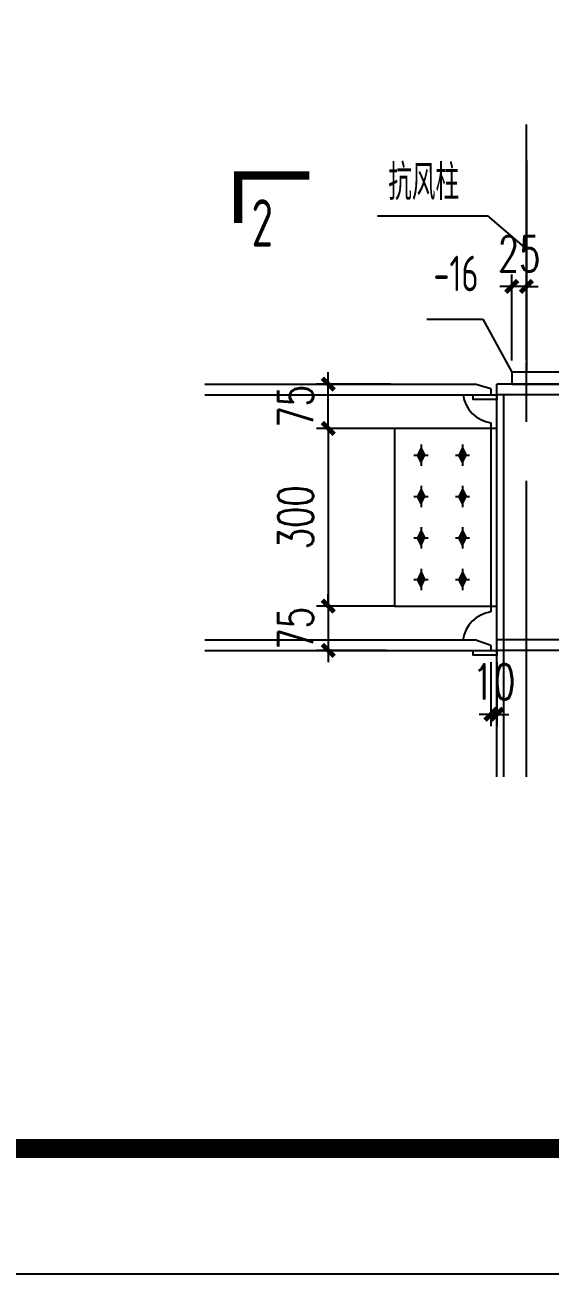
# Model space of a CAD drawing. Extents: x 180850 to 1399066, y 48356 to 327880.
# Drawn here: x 1317035 to 1321468, y 135864 to 146416 of the extents above; entities that cross this region are included whole.
import ezdxf
from ezdxf.enums import TextEntityAlignment as Align

# ---------------------------------------------------------------- set-up
doc = ezdxf.new("R2010")
doc.units = 0
doc.header["$LTSCALE"] = 1000
doc.linetypes.add('0$0$CENTERX2', pattern=[4, 2.5, -0.5, 0.5, -0.5])
for name, color, linetype in [('AXIS', 3, 'Continuous'), ('BOLT', 251, 'Continuous'), ('DOTE', 1, 'Continuous'), ('GL', 150, 'Continuous'), ('GZ', 50, 'Continuous'), ('PUB_DIM', 3, 'Continuous'), ('PUB_TEXT', 7, 'Continuous'), ('PUB_TITLE', 4, 'Continuous'), ('PZ', 202, 'Continuous'), ('TEXT', 7, 'Continuous'), ('YCX', 90, 'Continuous')]:
    doc.layers.add(name, color=color, linetype=linetype)
doc.styles.add('_TCH_DIM_T3', font='SIMPLEX', dxfattribs={"width": 0.705882, "bigfont": 'GBCBIG'})
doc.styles.add('TSSD_Norm', font='tssdeng.shx', dxfattribs={"bigfont": 'hztxt.shx'})
doc.styles.add('标准字体', font='tssdeng.shx', dxfattribs={"width": 0.7, "bigfont": 'tssdchn.shx'})
doc.dimstyles.new('TCH_100_5', dxfattribs={"dimtxt": 297.5, "dimasz": 100, "dimexe": 100, "dimexo": 100, "dimgap": 126.25, "dimtad": 1, "dimdec": 0, "dimlfac": 0.2, "dimzin": 0, "dimdsep": 46, "dimtxsty": '_TCH_DIM_T3', "dimblk": 'ARCHTICK', "dimcen": 0.09, "dimclrd": 126, "dimclre": 126, "dimclrt": 7, "dimazin": 2, "dimtfac": 1, "dimtdec": 0, "dimtix": 1, "dimtmove": 2, "dimatfit": 3, "dimfxl": 1, "dimtolj": 1, "dimtzin": 0, "dimarcsym": 0})

# ---------------------------------------------------------------- blocks, each defined once
blk = doc.blocks.new('_ArchTick')
at = {"color": 0, "linetype": 'ByBlock', "const_width": 0.4}
blk.add_lwpolyline([(-0.5, -0.5), (0.5, 0.5)], dxfattribs=at)
blk = doc.blocks.new('*D1846')
at = {"layer": 'AXIS', "color": 126, "linetype": 'ByBlock', "lineweight": -2, "transparency": 16777216}
for p, q in [((1320165, 143007), (1319495, 143007)), ((1319595, 143007), (1319595, 141507)), ((1320165, 141507), (1319495, 141507))]:
    blk.add_line(p, q, dxfattribs=at)
at = {"layer": 'Defpoints', "color": 0, "linetype": 'ByBlock', "transparency": 16777216}
for p in [(1320265, 143007), (1319595, 141507), (1320265, 141507)]:
    blk.add_point(p, dxfattribs=at)
at = {"layer": 'AXIS', "color": 126, "linetype": 'ByBlock', "lineweight": -2, "transparency": 16777216, "xscale": 100, "yscale": 100, "zscale": 100}
for p, rotation in [((1319595, 143007), 90), ((1319595, 141507), 270)]:
    blk.add_blockref('_ArchTick', p, dxfattribs=dict(at, rotation=rotation))
at = {"layer": 'AXIS', "color": 7, "linetype": 'ByBlock', "transparency": 16777216, "insert": (1319320, 142257), "char_height": 297.5, "attachment_point": 5, "rotation": 90, "style": '_TCH_DIM_T3'}
blk.add_mtext('\\A1;300', dxfattribs=at)
blk = doc.blocks.new('*D1847')
at = {"layer": 'AXIS', "color": 126, "linetype": 'ByBlock', "lineweight": -2, "transparency": 16777216}
for p, q in [((1319595, 143382), (1319595, 143482)), ((1320121, 143382), (1319495, 143382)), ((1319595, 143007), (1319595, 143382)), ((1320165, 143007), (1319495, 143007)), ((1319595, 143007), (1319595, 142907))]:
    blk.add_line(p, q, dxfattribs=at)
at = {"layer": 'Defpoints', "color": 0, "linetype": 'ByBlock', "transparency": 16777216}
for p in [(1319595, 143382), (1320221, 143382), (1320265, 143007)]:
    blk.add_point(p, dxfattribs=at)
at = {"layer": 'AXIS', "color": 126, "linetype": 'ByBlock', "lineweight": -2, "transparency": 16777216, "xscale": 100, "yscale": 100, "zscale": 100}
for p, rotation in [((1319595, 143382), 270), ((1319595, 143007), 90)]:
    blk.add_blockref('_ArchTick', p, dxfattribs=dict(at, rotation=rotation))
at = {"layer": 'AXIS', "color": 7, "linetype": 'ByBlock', "transparency": 16777216, "insert": (1319320, 143194), "char_height": 297.5, "attachment_point": 5, "rotation": 90, "style": '_TCH_DIM_T3'}
blk.add_mtext('\\A1;75', dxfattribs=at)
blk = doc.blocks.new('*D1848')
at = {"layer": 'AXIS', "color": 126, "linetype": 'ByBlock', "lineweight": -2, "transparency": 16777216}
for p, q in [((1320105, 141507), (1319495, 141507)), ((1319595, 141507), (1319595, 141607)), ((1319595, 141507), (1319595, 141132)), ((1320087, 141132), (1319495, 141132)), ((1319595, 141132), (1319595, 141032))]:
    blk.add_line(p, q, dxfattribs=at)
at = {"layer": 'Defpoints', "color": 0, "linetype": 'ByBlock', "transparency": 16777216}
for p in [(1320205, 141507), (1319595, 141132), (1320187, 141132)]:
    blk.add_point(p, dxfattribs=at)
at = {"layer": 'AXIS', "color": 126, "linetype": 'ByBlock', "lineweight": -2, "transparency": 16777216, "xscale": 100, "yscale": 100, "zscale": 100}
for p, rotation in [((1319595, 141507), 270), ((1319595, 141132), 90)]:
    blk.add_blockref('_ArchTick', p, dxfattribs=dict(at, rotation=rotation))
at = {"layer": 'AXIS', "color": 7, "linetype": 'ByBlock', "transparency": 16777216, "insert": (1319320, 141319), "char_height": 297.5, "attachment_point": 5, "rotation": 90, "style": '_TCH_DIM_T3'}
blk.add_mtext('\\A1;75', dxfattribs=at)
blk = doc.blocks.new('*D1849')
at = {"layer": 'AXIS', "color": 126, "linetype": 'ByBlock', "lineweight": -2, "transparency": 16777216}
for p, q in [((1320969, 141032), (1320969, 140492)), ((1321019, 141032), (1321019, 140492)), ((1320969, 140592), (1320869, 140592)), ((1320969, 140592), (1321019, 140592)), ((1321019, 140592), (1321119, 140592))]:
    blk.add_line(p, q, dxfattribs=at)
at = {"layer": 'Defpoints', "color": 0, "linetype": 'ByBlock', "transparency": 16777216}
for p in [(1320969, 141132), (1321019, 141132), (1321019, 140592)]:
    blk.add_point(p, dxfattribs=at)
at = {"layer": 'AXIS', "color": 126, "linetype": 'ByBlock', "lineweight": -2, "transparency": 16777216, "xscale": 100, "yscale": 100, "zscale": 100}
blk.add_blockref('_ArchTick', (1320969, 140592), dxfattribs=at)
at = {"layer": 'AXIS', "color": 126, "linetype": 'ByBlock', "lineweight": -2, "transparency": 16777216, "xscale": 100, "yscale": 100, "zscale": 100, "rotation": 180}
blk.add_blockref('_ArchTick', (1321019, 140592), dxfattribs=at)
at = {"layer": 'AXIS', "color": 7, "linetype": 'ByBlock', "transparency": 16777216, "insert": (1320994, 140867), "char_height": 297.5, "attachment_point": 5, "style": '_TCH_DIM_T3'}
blk.add_mtext('\\A1;10', dxfattribs=at)
blk = doc.blocks.new('*D1904')
at = {"layer": 'AXIS', "color": 126, "linetype": 'ByBlock', "lineweight": -2, "transparency": 16777216}
for p, q in [((1321144, 143582), (1321144, 144307)), ((1321269, 143582), (1321269, 144307)), ((1321144, 144207), (1321044, 144207)), ((1321269, 144207), (1321144, 144207)), ((1321269, 144207), (1321369, 144207))]:
    blk.add_line(p, q, dxfattribs=at)
at = {"layer": 'Defpoints', "color": 0, "linetype": 'ByBlock', "transparency": 16777216}
for p in [(1321144, 144207), (1321144, 143482), (1321269, 143482)]:
    blk.add_point(p, dxfattribs=at)
at = {"layer": 'AXIS', "color": 126, "linetype": 'ByBlock', "lineweight": -2, "transparency": 16777216, "xscale": 100, "yscale": 100, "zscale": 100}
blk.add_blockref('_ArchTick', (1321144, 144207), dxfattribs=at)
at = {"layer": 'AXIS', "color": 126, "linetype": 'ByBlock', "lineweight": -2, "transparency": 16777216, "xscale": 100, "yscale": 100, "zscale": 100, "rotation": 180}
blk.add_blockref('_ArchTick', (1321269, 144207), dxfattribs=at)
at = {"layer": 'AXIS', "color": 7, "linetype": 'ByBlock', "transparency": 16777216, "insert": (1321207, 144482), "char_height": 297.5, "attachment_point": 5, "style": '_TCH_DIM_T3'}
blk.add_mtext('\\A1;25', dxfattribs=at)

msp = doc.modelspace()

# ---------------------------------------------------------------- hatches: boundary and pattern name
at = {"layer": 'BOLT'}
for points in [[(1320379.07, 142841.93), (1320349.07, 142781.93), (1320379.07, 142721.93), (1320409.07, 142781.93)], [(1320729.07, 142841.93), (1320699.07, 142781.93), (1320729.07, 142721.93), (1320759.07, 142781.93)], [(1320379.07, 142491.93), (1320349.07, 142431.93), (1320379.07, 142371.93), (1320409.07, 142431.93)], [(1320729.07, 142491.93), (1320699.07, 142431.93), (1320729.07, 142371.93), (1320759.07, 142431.93)], [(1320379.07, 142141.93), (1320349.07, 142081.93), (1320379.07, 142021.93), (1320409.07, 142081.93)], [(1320729.07, 142141.93), (1320699.07, 142081.93), (1320729.07, 142021.93), (1320759.07, 142081.93)], [(1320379.07, 141791.93), (1320349.07, 141731.93), (1320379.07, 141671.93), (1320409.07, 141731.93)], [(1320729.07, 141791.93), (1320699.07, 141731.93), (1320729.07, 141671.93), (1320759.07, 141731.93)]]:
    msp.add_hatch(color=256, dxfattribs=at).paths.add_polyline_path(points)

# ---------------------------------------------------------------- linework, layer by layer
for p, q in [((1320319.07, 142781.93), (1320439.07, 142781.93)), ((1320379.07, 142841.93), (1320349.07, 142781.93)), ((1320379.07, 142721.93), (1320349.07, 142781.93)), ((1320379.07, 142871.93), (1320379.07, 142691.93)), ((1320379.07, 142841.93), (1320409.07, 142781.93)), ((1320379.07, 142721.93), (1320409.07, 142781.93)), ((1320669.07, 142781.93), (1320789.07, 142781.93)), ((1320729.07, 142841.93), (1320699.07, 142781.93)), ((1320729.07, 142721.93), (1320699.07, 142781.93)), ((1320729.07, 142871.93), (1320729.07, 142691.93)), ((1320729.07, 142841.93), (1320759.07, 142781.93)), ((1320729.07, 142721.93), (1320759.07, 142781.93)), ((1320379.07, 142491.93), (1320349.07, 142431.93)), ((1320379.07, 142521.93), (1320379.07, 142341.93)), ((1320379.07, 142491.93), (1320409.07, 142431.93)), ((1320729.07, 142491.93), (1320699.07, 142431.93)), ((1320729.07, 142521.93), (1320729.07, 142341.93)), ((1320729.07, 142491.93), (1320759.07, 142431.93)), ((1320319.07, 142431.93), (1320439.07, 142431.93)), ((1320379.07, 142371.93), (1320349.07, 142431.93)), ((1320379.07, 142371.93), (1320409.07, 142431.93)), ((1320669.07, 142431.93), (1320789.07, 142431.93)), ((1320729.07, 142371.93), (1320699.07, 142431.93)), ((1320729.07, 142371.93), (1320759.07, 142431.93)), ((1320379.07, 142141.93), (1320349.07, 142081.93)), ((1320379.07, 142171.93), (1320379.07, 141991.93)), ((1320379.07, 142141.93), (1320409.07, 142081.93)), ((1320729.07, 142141.93), (1320699.07, 142081.93)), ((1320729.07, 142171.93), (1320729.07, 141991.93)), ((1320729.07, 142141.93), (1320759.07, 142081.93)), ((1320319.07, 142081.93), (1320439.07, 142081.93)), ((1320379.07, 142021.93), (1320349.07, 142081.93)), ((1320379.07, 142021.93), (1320409.07, 142081.93)), ((1320669.07, 142081.93), (1320789.07, 142081.93)), ((1320729.07, 142021.93), (1320699.07, 142081.93)), ((1320729.07, 142021.93), (1320759.07, 142081.93)), ((1320379.07, 141821.93), (1320379.07, 141641.93)), ((1320729.07, 141821.93), (1320729.07, 141641.93)), ((1320319.07, 141731.93), (1320439.07, 141731.93)), ((1320379.07, 141791.93), (1320349.07, 141731.93)), ((1320379.07, 141671.93), (1320349.07, 141731.93)), ((1320379.07, 141791.93), (1320409.07, 141731.93)), ((1320379.07, 141671.93), (1320409.07, 141731.93)), ((1320669.07, 141731.93), (1320789.07, 141731.93)), ((1320729.07, 141791.93), (1320699.07, 141731.93)), ((1320729.07, 141671.93), (1320699.07, 141731.93)), ((1320729.07, 141791.93), (1320759.07, 141731.93)), ((1320729.07, 141671.93), (1320759.07, 141731.93))]:
    msp.add_line(p, q, dxfattribs=at)
at = {"layer": 'DOTE', "color": 8, "linetype": '0$0$CENTERX2'}
msp.add_line((1321269.07, 140063.74), (1321269.07, 145574.5), dxfattribs=at)
at = {"layer": 'GL'}
for p, q in [((1318554.64, 143381.93), (1320831.61, 143381.93)), ((1320969.07, 143341.39), (1320831.61, 143381.93)), ((1320969.07, 143341.39), (1320969.07, 143291.93)), ((1318554.64, 143291.93), (1320969.44, 143291.93)), ((1320969.07, 143056.1), (1320969.07, 141456.93)), ((1318554.64, 141221.93), (1320831.62, 141221.93)), ((1320966.73, 141172.6), (1320831.62, 141221.93)), ((1322519.07, 141221.93), (1321019.07, 141221.93)), ((1318554.64, 141131.93), (1320966.73, 141131.93)), ((1320966.73, 141172.6), (1320966.73, 141132)), ((1322519.07, 141131.93), (1321019.07, 141131.93))]:
    msp.add_line(p, q, dxfattribs=at)
for points in [[(1321019.07, 143291.93), (1321019.07, 143251.93), (1320819.07, 143251.93), (1320819.07, 143291.93)], [(1321019.07, 141131.93), (1321019.07, 141091.93), (1320819.07, 141091.93), (1320819.07, 141131.93)]]:
    msp.add_lwpolyline(points, close=True, dxfattribs=at)
for centre, radius, start, end in [((1321003.37, 143324.56), 270.64, 186.92371, 262.719954), ((1321005.88, 141184.55), 275.69, 97.672402, 172.206564)]:
    msp.add_arc(centre, radius, start, end, dxfattribs=at)
at = {"layer": 'GZ'}
for p, q in [((1321269.07, 145270.75), (1321269.07, 143481.93)), ((1321019.07, 140063.74), (1321019.07, 143381.93)), ((1322519.07, 143381.93), (1321019.07, 143381.93)), ((1322519.07, 143291.93), (1321019.07, 143291.93)), ((1321079.07, 140063.74), (1321079.07, 143291.93))]:
    msp.add_line(p, q, dxfattribs=at)
at = {"layer": 'PUB_DIM', "const_width": 70}
msp.add_lwpolyline([(1319436.02, 145143.37), (1318836.02, 145143.37), (1318836.02, 144743.37)], dxfattribs=at)
at = {"layer": 'PUB_TITLE'}
msp.add_lwpolyline([(1287615.87, 198863.75), (1399065.87, 198863.81), (1399065.87, 135863.88), (1287615.87, 135863.81)], close=True, dxfattribs=at)
at = {"layer": 'PUB_TITLE', "const_width": 159.09}
msp.add_lwpolyline([(1290267.38, 136924.42), (1290267.38, 197803.14), (1398005.26, 197803.21), (1398005.26, 136924.48)], close=True, dxfattribs=at)
at = {"layer": 'PZ'}
for points in [[(1321144.07, 143381.93), (1322394.07, 143381.93), (1322394.07, 143481.93), (1321144.07, 143481.93)], [(1321019.07, 143006.93), (1320154.07, 143006.93), (1320154.07, 141506.93), (1321019.07, 141506.93)]]:
    msp.add_lwpolyline(points, close=True, dxfattribs=at)
at = {"layer": 'YCX'}
for p, q in [((1320010.6, 144803.6), (1320939.33, 144803.6)), ((1320939.33, 144803.6), (1321269.07, 144522.57)), ((1320428.5, 143931.64), (1320901.23, 143931.64)), ((1320901.23, 143931.64), (1321144.07, 143481.93))]:
    msp.add_line(p, q, dxfattribs=at)

# ---------------------------------------------------------------- texts
at = {"layer": 'PUB_TEXT', "style": '标准字体', "width": 0.7}
msp.add_text('2', height=400, dxfattribs=at).set_placement((1319038.58, 144743.37), align=Align.MIDDLE_CENTER)
at = {"layer": 'TEXT', "width": 0.7}
for s, style, p in [('抗风柱', '标准字体', (1320401.05, 144846.53)), ('-16', 'TSSD_Norm', (1320673.81, 144076.29))]:
    msp.add_text(s, height=300, dxfattribs=dict(at, style=style)).set_placement(p, align=Align.BOTTOM_CENTER)

# ---------------------------------------------------------------- dimensions: what is measured, and where the dimension line sits
at = {"layer": 'AXIS', "linetype": 'ByBlock'}
for base, p1, p2, picture, middle in [((1321144.07, 144206.89), (1321269.07, 143481.93), (1321144.07, 143481.93), '*D1904', (1321206.57, 144481.89)), ((1321019.07, 140591.86), (1320969.07, 141131.93), (1321019.07, 141131.93), '*D1849', (1320994.07, 140866.86))]:
    dim = msp.add_linear_dim(base=base, p1=p1, p2=p2, dimstyle='TCH_100_5', dxfattribs=at)
    dim.commit()
    dim.dimension.update_dxf_attribs({"geometry": picture, "text_midpoint": middle})
for base, p1, p2, picture, middle in [((1319594.72, 143381.93), (1320265.26, 143006.93), (1320220.9, 143381.93), '*D1847', (1319319.72, 143194.43)), ((1319594.72, 141506.93), (1320265.26, 143006.93), (1320265.26, 141506.93), '*D1846', (1319319.72, 142256.93)), ((1319594.72, 141131.93), (1320205.26, 141506.93), (1320187.06, 141131.93), '*D1848', (1319319.72, 141319.43))]:
    dim = msp.add_linear_dim(base=base, p1=p1, p2=p2, angle=90, dimstyle='TCH_100_5', dxfattribs=at)
    dim.commit()
    dim.dimension.update_dxf_attribs({"geometry": picture, "text_midpoint": middle})

doc.saveas('drawing.dxf')
